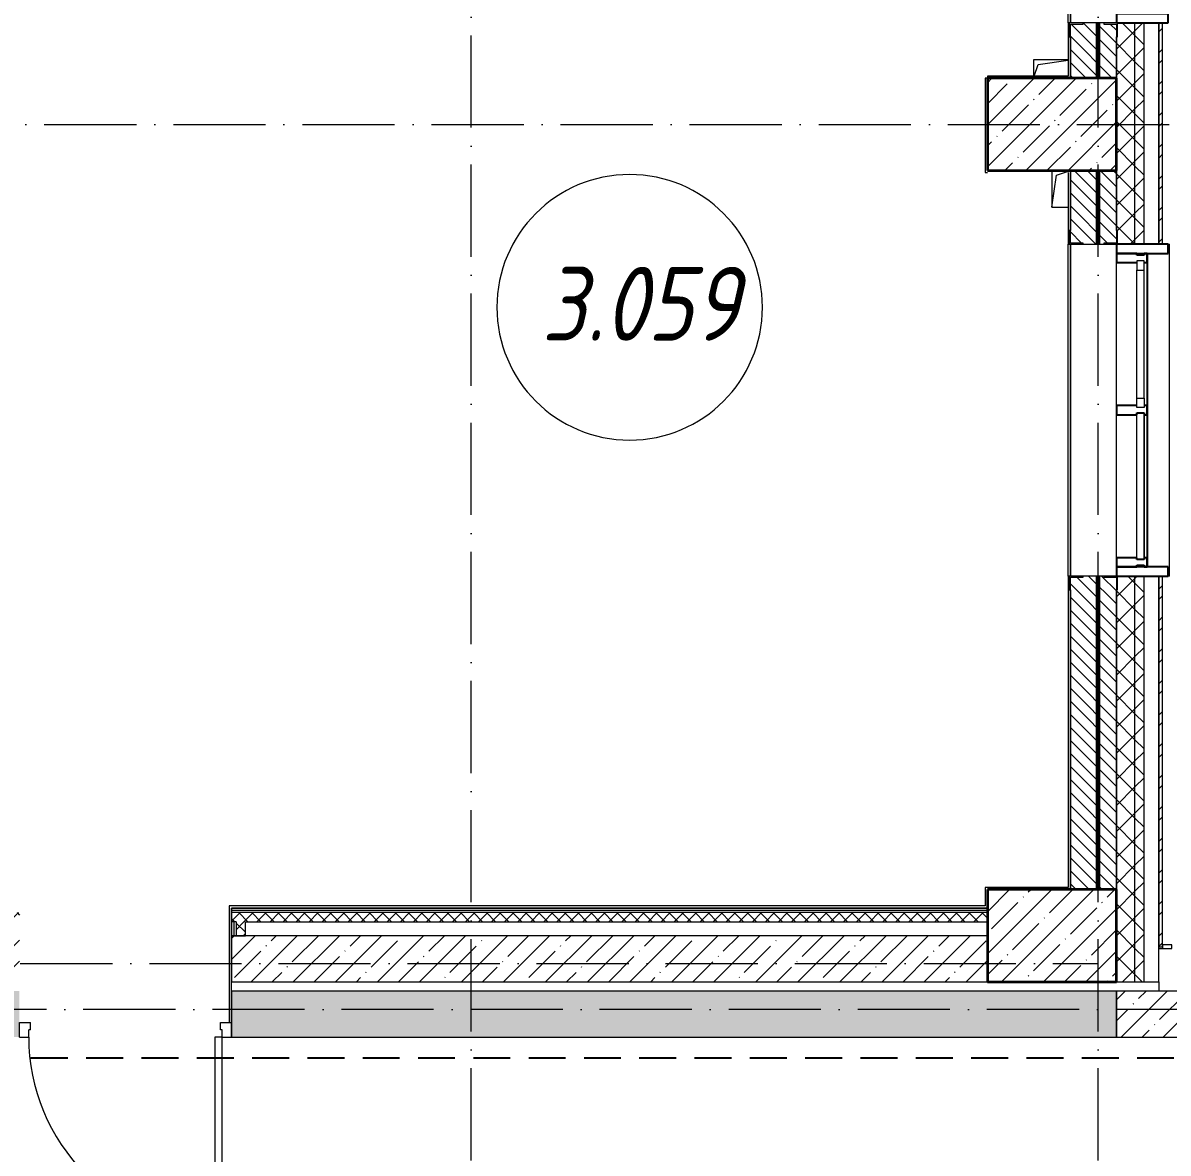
# Model space of a CAD drawing. Header units: millimetres. Extents: x -213536 to 1564669, y -45299 to 942238.
# Drawn here: x 587032 to 593244, y 435657 to 441785 of the extents above; entities that cross this region are included whole.
import ezdxf

# ---------------------------------------------------------------- set-up
doc = ezdxf.new("R2010")
doc.units = ezdxf.units.MM
for name, pattern in [('50_200_ШТРИХ_1Т_ш5_п1_п1_', [700, 500, -100, 0, -100]), ('Штрих короткий', [300, 150, -150]), ('Штриховая _2 мм - 1 мм_', [300, 200, -100])]:
    doc.linetypes.add(name, pattern=pattern)
for name, color, linetype, lineweight in [('0-1', 7, 'Continuous', 5), ('0-2', 7, 'Continuous', 9), ('2.1) ПГП окна 2.8 м', 5, 'Continuous', 30), ('3) ЖБ 4м', 3, 'Continuous', 30), ('Импосты витража', 7, 'Continuous', 9), ('Импосты витража-1', 7, 'Continuous', 25), ('Каркас_Импост', 7, 'Continuous', 13), ('Марки помещений', 7, 'Continuous', 9), ('Несущие колонны', 7, 'Continuous', 9), ('Несущие колонны-1', 7, 'Continuous', 35), ('Обобщенные модели', 7, 'Continuous', 9), ('Общие ребра', 7, 'Continuous', 9), ('Окна', 7, 'Continuous', 9), ('Оси-2', 7, '50_200_ШТРИХ_1Т_ш5_п1_п1_', 9), ('Остекление-1', 7, 'Continuous', 9), ('Открывание-1', 7, 'Continuous', 9), ('Панель', 7, 'Continuous', 13), ('Перемычка-1', 7, 'Штрих короткий', 9), ('Стены', 7, 'Continuous', 9), ('Стены-1', 7, 'Continuous', 13), ('Штриховка разреза-1', 7, 'Continuous', 9)]:
    doc.layers.add(name, color=color, linetype=linetype, lineweight=lineweight)
for name, color, linetype, lineweight, true_color in [('Каркас_Импост-2', 7, 'Continuous', 9, 0xaaaaaa), ('СТ-1_1', 7, 'Штриховая _2 мм - 1 мм_', 90, 0x888888), ('Штриховка разреза-3', 7, 'Continuous', 9, 0x0080ff)]:
    doc.layers.add(name, color=color, linetype=linetype, lineweight=lineweight, true_color=true_color)
doc.layers.get('0-2').off()
doc.styles.add('ISOCPEUR_I_2', font='isocpeui.ttf', dxfattribs={"width": 0.85, "height": 2.3})
pattern_1 = [(45, (0, 0), (-70.71068, 70.71068), []), (135, (0, 0), (-70.71068, -70.71068), [])]
pattern_2 = [(135, (0, 0), (-35.35534, -35.35534), [])]
pattern_3 = [(45, (0, 0), (-114.04925, 114.04925), []), (45, (114.05, 0), (-114.04925, 114.04925), [201.612, -40.322, 3.353, -36.97])]
pattern_4 = [(45, (0, 0), (-35.35534, 35.35534), []), (135, (0, 0), (-35.35534, -35.35534), [])]

# ---------------------------------------------------------------- blocks, each defined once
blk = doc.blocks.new('Ось 3 этаж')
at = {"layer": 'Оси-2'}
for p, q in [((453092.1, 423014.8), (453092.1, 477896.8)), ((456492.1, 423014.8), (456492.1, 477896.8)), ((428373.3, 441235.4), (459092.1, 441235.4)), ((429643.3, 436685.4), (456492.1, 436685.4)), ((536900.4, 436435.4), (428373.3, 436435.4))]:
    blk.add_line(p, q, dxfattribs=at)
blk = doc.blocks.new('BSC_Колонна _Прямоугольная - 500х700-V124-АИ2_03_План отделки стен 3-го этажа _Часть 2_')
at = {"layer": 'Несущие колонны'}
h = blk.add_hatch(dxfattribs=at)
h.set_pattern_fill('FP_114', color=256, style=0, pattern_type=2)
h.set_pattern_definition([(315, (-11600, 25550), (114.04925, 114.04925), []), (315, (-11600, 25435.95), (114.04925, 114.04925), [201.613, -40.323, 3.353, -36.97])])
h.paths.add_polyline_path([(-250, 350), (-250, -350), (250, -350), (250, 350)], flags=0)
at = {"layer": 'Несущие колонны-1'}
for p, q in [((250, 350), (-250, 350)), ((-250, 350), (-250, -350)), ((250, -350), (250, 350)), ((-250, -350), (250, -350))]:
    blk.add_line(p, q, dxfattribs=at)
blk = doc.blocks.new('BSC_Колонна _Прямоугольная - 500х700-V131-АИ2_03_План отделки стен 3-го этажа _Часть 2_')
at = {"layer": 'Несущие колонны'}
h = blk.add_hatch(dxfattribs=at)
h.set_pattern_fill('FP_121', color=256, style=0, pattern_type=2)
h.set_pattern_definition([(315, (-16000, 25550), (114.04925, 114.04925), []), (315, (-16000, 25435.95), (114.04925, 114.04925), [201.613, -40.323, 3.353, -36.97])])
h.paths.add_polyline_path([(-250, -350), (250, -350), (250, 350), (-250, 350), (-250, -215.5)], flags=0)
at = {"layer": 'Несущие колонны-1'}
for p, q in [((250, 350), (-250, 350)), ((-250, 350), (-250, -350)), ((250, -350), (250, 350)), ((-250, -350), (250, -350))]:
    blk.add_line(p, q, dxfattribs=at)
blk = doc.blocks.new('Проем_Дверь_Прямоугольный - 1800х2700h_оконные проемы-25805030-АИ2_03_План отделки стен 3-го этажа _Часть 2_')
at = {"layer": 'Перемычка-1'}
for p, q in [((900, 125), (-900, 125)), ((900, -125), (-900, -125))]:
    blk.add_line(p, q, dxfattribs=at)
blk = doc.blocks.new('Прямоугольный импост - Откос НВФ_50х280 мм-25993838-АИ2_03_План отделки стен 3-го этажа _Часть 2_')
at = {"layer": 'Импосты витража-1'}
for p, q in [((0, 130), (-50, 130)), ((-50, 130), (-50, -150)), ((0, -144), (0, 130)), ((-50, -150), (0, -150))]:
    blk.add_line(p, q, dxfattribs=at)
blk = doc.blocks.new('PNS_Панель прямоугольная2 - Нр_Стекло - 40мм-26243474-АИ2_03_План отделки стен 3-го этажа _Часть 2_')
at = {"layer": 'Каркас_Импост'}
for p, q in [((-397.5, 0), (-397.5, 40)), ((-397.5, 40), (-347.5, 40)), ((-347.5, 40), (-347.5, 0)), ((397.5, 40), (347.5, 40)), ((347.5, 40), (347.5, 0)), ((397.5, 0), (397.5, 40)), ((-347.5, 0), (-397.5, 0)), ((347.5, 0), (397.5, 0))]:
    blk.add_line(p, q, dxfattribs=at)
at = {"layer": 'Каркас_Импост-2'}
for p, q in [((-347.5, 40), (347.5, 40)), ((-347.5, 0), (347.5, 0))]:
    blk.add_line(p, q, dxfattribs=at)
blk = doc.blocks.new('Прямоугольный импост - Импост структурный с накладкой - 150мм-25647633-АИ2_03_План отделки стен 3-го этажа _Часть 2_')
at = {"layer": 'Импосты витража-1'}
for p, q in [((-25, 0), (-25, 17)), ((-25, 17), (25, 17)), ((-15, 0), (-25, 0)), ((-15, -40), (-15, 0)), ((25, 17), (25, 0)), ((-25, -150), (-25, -40)), ((-25, -40), (-15, -40)), ((25, -40), (25, -150)), ((25, -150), (-25, -150))]:
    blk.add_line(p, q, dxfattribs=at)
blk = doc.blocks.new('Прямоугольный импост - Импост структурный с накладкой - 150мм-25647642-АИ2_03_План отделки стен 3-го этажа _Часть 2_')
at = {"layer": 'Импосты витража'}
for p, q in [((27275, -100), (28050, -100)), ((27275, -267), (28050, -267))]:
    blk.add_line(p, q, dxfattribs=at)
blk = doc.blocks.new('Прямоугольный импост - Импост структурный с накладкой - 150мм-V161-АИ2_03_План отделки стен 3-го этажа _Часть 2_')
at = {"layer": 'Импосты витража-1'}
for p, q in [((-25, 0), (-25, 17)), ((-25, 17), (25, 17)), ((25, 0), (15, 0)), ((15, 0), (15, -40)), ((25, 17), (25, 0)), ((-25, -150), (-25, -40)), ((15, -40), (25, -40)), ((25, -40), (25, -150)), ((25, -150), (-25, -150))]:
    blk.add_line(p, q, dxfattribs=at)
blk = doc.blocks.new('PNS_Панель прямоугольная1 - Нр_Стекло - 40мм-25259299-АИ2_03_План отделки стен 3-го этажа _Часть 2_')
at = {"layer": 'Остекление-1'}
for p, q in [((-387.5, 40), (387.5, 40)), ((-397.5, 0), (397.5, 0)), ((387.5, 0), (-387.5, 0))]:
    blk.add_line(p, q, dxfattribs=at)
blk = doc.blocks.new('Прямоугольный импост - Импост структурный с накладкой - 150мм-25647644-АИ2_03_План отделки стен 3-го этажа _Часть 2_')
at = {"layer": 'Импосты витража-1'}
for p, q in [((-25, 0), (-25, 17)), ((-25, 17), (25, 17)), ((-15, 0), (-25, 0)), ((-15, -40), (-15, 0)), ((25, 0), (15, 0)), ((15, 0), (15, -40)), ((25, 17), (25, 0)), ((-25, -150), (-25, -40)), ((-25, -40), (-15, -40)), ((15, -40), (25, -40)), ((25, -40), (25, -150)), ((25, -150), (-25, -150))]:
    blk.add_line(p, q, dxfattribs=at)
blk = doc.blocks.new('Прямоугольный импост - Откос НВФ_50х280 мм-V169-АИ2_03_План отделки стен 3-го этажа _Часть 2_')
at = {"layer": 'Импосты витража-1'}
for p, q in [((-50, 130), (0, 130)), ((-50, -150), (-50, 130)), ((0, 130), (0, -144)), ((0, -150), (-50, -150))]:
    blk.add_line(p, q, dxfattribs=at)
blk = doc.blocks.new('Дверь_СКБ_1Ст_Внутренняя_ШЕР - СОШ_Д-17__Дв_1150x2100h_Лаборантские_ Инструментальные_EI30-26601595-АИ2_03_План отделки стен 3-го этажа _Часть 2_')
at = {"layer": 'Каркас_Импост'}
for p, q in [((-512.5, 125), (-562.5, 125)), ((-562.5, 125), (-562.5, 45)), ((-512.5, 125), (-512.5, 85)), ((587.5, 125), (537.5, 125)), ((537.5, 125), (537.5, 85)), ((587.5, 125), (587.5, 45)), ((-512.5, 85), (-502.5, 85)), ((-502.5, 85), (-502.5, 45)), ((527.5, 85), (537.5, 85)), ((527.5, 85), (527.5, 45)), ((-502.5, 45), (-562.5, 45)), ((587.5, 45), (527.5, 45))]:
    blk.add_line(p, q, dxfattribs=at)
at = {"layer": 'Открывание-1'}
blk.add_arc((-512.5, 125), 1050, 360, 90, dxfattribs=at)
at = {"layer": 'Панель'}
for p, q in [((-512.5, 1175), (-472.5, 1175)), ((-512.5, 1175), (-512.5, 125)), ((-472.5, 125), (-472.5, 1175)), ((-512.5, 125), (-472.5, 125))]:
    blk.add_line(p, q, dxfattribs=at)
blk = doc.blocks.new('Отлив_СКБ - Отлив витража_120_НВФ-31885687-АИ2_03_План отделки стен 3-го этажа _Часть 2_')
at = {"layer": 'Окна'}
for p, q in [((1750, -2), (50, -2)), ((0, -120), (0, -113)), ((0, -120), (1800, -120)), ((1800, -113), (1800, -120))]:
    blk.add_line(p, q, dxfattribs=at)
blk = doc.blocks.new('Фахверк_СКБ_Уголок - 250_2700-27497298-АИ2_03_План отделки стен 3-го этажа _Часть 2_')
at = {"layer": 'Обобщенные модели'}
for p, q in [((200, 181), (125, 181)), ((125, 181), (125, 106)), ((131, 106), (131, 175)), ((131, 175), (200, 175)), ((200, 175), (200, 181)), ((125, 106), (131, 106)), ((131, -6), (125, -6)), ((125, -6), (125, -81)), ((131, -75), (131, -6)), ((125, -81), (200, -81)), ((200, -75), (131, -75)), ((200, -81), (200, -75))]:
    blk.add_line(p, q, dxfattribs=at)
blk = doc.blocks.new('AR_Отверстие прямоугольное _в плите_ - AR_Отверстие прямоугольное _в плите_-30510803-АИ2_03_План отделки стен 3-го этажа _Часть 2_')
at = {"layer": 'Обобщенные модели'}
for p, q in [((-50, 100), (-50, -100)), ((-50, -100), (-25, 75)), ((-25, 75), (50, 100)), ((-50, -100), (38, -100))]:
    blk.add_line(p, q, dxfattribs=at)
blk = doc.blocks.new('AR_Отверстие прямоугольное _в плите_ - AR_Отверстие прямоугольное _в плите_-30510907-АИ2_03_План отделки стен 3-го этажа _Часть 2_')
at = {"layer": 'Обобщенные модели'}
for p, q in [((88, 50), (-100, 50)), ((-100, 50), (-100, -38)), ((-96, -38), (-75, 25)), ((-75, 25), (88, 48.3))]:
    blk.add_line(p, q, dxfattribs=at)
blk = doc.blocks.new('Стены 9 - Стены 4-31627981-АИ2_03_План отделки стен 3-го этажа _Часть 2_')
at = {"layer": 'Стены-1'}
for p, q in [((23850, 9731), (23800, 9731)), ((23800, 9731), (23800, 9711)), ((23800, 9711), (23850, 9711)), ((23850, 9711), (23850, 9731))]:
    blk.add_line(p, q, dxfattribs=at)
blk = doc.blocks.new('0125-Р-ОО-Ш2-АР-о_23_10_2024_rvt-1-АИ2_03_План отделки стен 3-го этажа _Часть 2_')
at = {"layer": 'Штриховка разреза-1'}
h = blk.add_hatch(dxfattribs=at)
h.set_pattern_fill('FP_81', color=256, style=0, pattern_type=2)
h.set_pattern_definition(pattern_1)
h.paths.add_polyline_path([(26000, 11350), (26000, 13550), (25906, 13550), (25906, 13475), (25900, 13475), (25900, 11350)], flags=0)
h.paths.add_polyline_path([(26000, 15350), (26000, 16550), (25906, 16550), (25906, 16475), (25900, 16475), (25900, 15425), (25906, 15425), (25906, 15350)], flags=0)
h.paths.add_polyline_path([(26000, 18350), (26000, 19550), (25900, 19550), (25900, 18425), (25906, 18425), (25906, 18350)], flags=0)
h.paths.add_polyline_path([(26000, 21350), (26000, 22550), (25906, 22550), (25906, 22475), (25900, 22475), (25900, 21425), (25906, 21425), (25906, 21350)], flags=0)
h.paths.add_polyline_path([(25900, 24350), (26000, 24350), (26000, 25550), (25906, 25550), (25906, 25475), (25900, 25475), (25900, 24850)], flags=0)
h.paths.add_polyline_path([(26000, 27350), (26000, 28550), (25900, 28550), (25900, 27425), (25906, 27425), (25906, 27350)], flags=0)
h.paths.add_polyline_path([(26000, 30350), (26000, 31550), (25906, 31550), (25906, 31475), (25900, 31475), (25900, 30425), (25906, 30425), (25906, 30350)], flags=0)
h.paths.add_polyline_path([(26000, 33350), (26000, 34550), (25900, 34550), (25900, 33425), (25906, 33425), (25906, 33350)], flags=0)
h.paths.add_polyline_path([(25906, 36350), (26000, 36350), (26000, 37550), (25906, 37550), (25906, 37475), (25900, 37475), (25900, 36425), (25906, 36425), (25906, 36356)], flags=0)
h.paths.add_polyline_path([(26000, 39350), (26000, 40550), (25900, 40550), (25900, 39425), (25906, 39425), (25906, 39350)], flags=0)
h.paths.add_polyline_path([(26000, 42350), (26000, 43600), (25906, 43600), (25906, 43525), (25900, 43525), (25900, 42425), (25906, 42425), (25906, 42350)], flags=0)
h.paths.add_polyline_path([(26000, 45400), (26000, 49550), (25900, 49550), (25900, 45400)], flags=0)
h = blk.add_hatch(dxfattribs=at)
h.set_pattern_fill('FP_81', color=256, style=0, pattern_type=2)
h.set_pattern_definition(pattern_1)
h.paths.add_polyline_path([(26050, 11350), (26050, 13550), (26000, 13550), (26000, 11350)], flags=0)
h.paths.add_polyline_path([(26000, 15350), (26050, 15350), (26050, 16550), (26000, 16550), (26000, 16189.5)], flags=0)
h.paths.add_polyline_path([(26050, 18350), (26050, 19550), (26000, 19550), (26000, 18350)], flags=0)
h.paths.add_polyline_path([(26050, 21350), (26050, 22550), (26000, 22550), (26000, 21350)], flags=0)
h.paths.add_polyline_path([(26000, 24350), (26050, 24350), (26050, 25550), (26000, 25550), (26000, 25430.1)], flags=0)
h.paths.add_polyline_path([(26050, 27350), (26050, 28550), (26000, 28550), (26000, 27350)], flags=0)
h.paths.add_polyline_path([(26050, 30350), (26050, 31550), (26000, 31550), (26000, 30350)], flags=0)
h.paths.add_polyline_path([(26050, 33350), (26050, 34550), (26000, 34550), (26000, 33350)], flags=0)
h.paths.add_polyline_path([(26000, 36350), (26050, 36350), (26050, 37550), (26000, 37550), (26000, 36518.8)], flags=0)
h.paths.add_polyline_path([(26050, 39350), (26050, 40550), (26000, 40550), (26000, 39350)], flags=0)
h.paths.add_polyline_path([(26050, 42350), (26050, 43600), (26000, 43600), (26000, 42350)], flags=0)
h.paths.add_polyline_path([(26000, 45400), (26050, 45400), (26050, 49550), (26000, 49550), (26000, 45759.4)], flags=0)
h = blk.add_hatch(dxfattribs=at)
h.set_pattern_fill('FP_80', color=256, style=0, pattern_type=2)
h.set_pattern_definition([(45, (0, 0), (-85.5366, 85.5366), []), (45, (57.02, 0), (-85.5366, 85.5366), [])])
h.paths.add_polyline_path([(26150, 11540), (26150, 13550), (26130, 13550), (26130, 11540)], flags=0)
h.paths.add_polyline_path([(26130, 15350), (26150, 15350), (26150, 16550), (26130, 16550), (26130, 16189.5)], flags=0)
h.paths.add_polyline_path([(26150, 18350), (26150, 19550), (26130, 19550), (26130, 18350)], flags=0)
h.paths.add_polyline_path([(26150, 21350), (26150, 22550), (26130, 22550), (26130, 21350)], flags=0)
h.paths.add_polyline_path([(26150, 24350), (26150, 25550), (26130, 25550), (26130, 24350)], flags=0)
h.paths.add_polyline_path([(26150, 27350), (26150, 28550), (26130, 28550), (26130, 27350)], flags=0)
h.paths.add_polyline_path([(26150, 30350), (26150, 31550), (26130, 31550), (26130, 30350)], flags=0)
h.paths.add_polyline_path([(26130, 33350), (26150, 33350), (26150, 34550), (26130, 34550), (26130, 33746.6)], flags=0)
h.paths.add_polyline_path([(26150, 36350), (26150, 37550), (26130, 37550), (26130, 36350)], flags=0)
h.paths.add_polyline_path([(26150, 39350), (26150, 40550), (26130, 40550), (26130, 39350)], flags=0)
h.paths.add_polyline_path([(26130, 42350), (26150, 42350), (26150, 43370), (26130, 43370), (26130, 42987.2)], flags=0)
h = blk.add_hatch(dxfattribs=at)
h.set_pattern_fill('FP_1', color=256, style=0, pattern_type=2)
h.set_pattern_definition(pattern_2)
h.paths.add_polyline_path([(25900, 16250), (25900, 16544), (25831, 16544), (25831, 16550), (25719, 16550), (25719, 16544), (25650, 16544), (25650, 16250), (25765.5, 16250)], flags=0)
h.paths.add_polyline_path([(25831, 18350), (25831, 18356), (25900, 18356), (25900, 19050), (25650, 19050), (25650, 18356), (25719, 18356), (25719, 18350), (25765.5, 18350)], flags=0)
h = blk.add_hatch(dxfattribs=at)
h.set_pattern_fill('FP_1', color=256, style=0, pattern_type=2)
h.set_pattern_definition(pattern_2)
h.paths.add_polyline_path([(25765.5, 11850), (25900, 11850), (25900, 13544), (25831, 13544), (25831, 13550), (25719, 13550), (25719, 13544), (25650, 13544), (25650, 11850)], flags=0)
h.paths.add_polyline_path([(25831, 15350), (25831, 15356), (25900, 15356), (25900, 15750), (25650, 15750), (25650, 15356), (25719, 15356), (25719, 15350), (25765.5, 15350)], flags=0)
h = blk.add_hatch(dxfattribs=at)
h.set_pattern_fill('FP_2', color=256, style=0, pattern_type=2)
h.set_pattern_definition(pattern_3)
h.paths.add_polyline_path([(25200, 11350), (25200, 11600), (21100, 11600), (21100, 11350), (23901.5, 11350)], flags=0)
h.paths.add_polyline_path([(19950, 11350), (19950, 11600), (12450, 11600), (12450, 11350), (16445.6, 11350)], flags=0)
h = blk.add_hatch(dxfattribs=at)
h.set_pattern_fill('FP_2', color=256, style=0, pattern_type=2)
h.set_pattern_definition(pattern_3)
h.paths.add_polyline_path([(23901.5, 11050), (25900, 11050), (25900, 11300), (21100, 11300), (21100, 11050)], flags=0)
h.paths.add_polyline_path([(19950, 11050), (19950, 11300), (11950, 11300), (11950, 11050), (16445.6, 11050)], flags=0)
h.paths.add_polyline_path([(7950, 11050), (7950, 11300), (400, 11300), (400, 11050), (5261.7, 11050)], flags=0)
h = blk.add_hatch(dxfattribs=at)
h.set_pattern_fill('FP_2', color=256, style=0, pattern_type=2)
h.set_pattern_definition(pattern_3)
h.paths.add_polyline_path([(28150, 11050), (28150, 11300), (25900, 11300), (25900, 11050), (27629.5, 11050)], flags=0)
at = {"layer": 'Штриховка разреза-3'}
h = blk.add_hatch(dxfattribs=at)
h.set_pattern_fill('FP_152', color=256, style=0, pattern_type=2)
h.set_pattern_definition(pattern_4)
h.paths.add_polyline_path([(25200, 11675), (25200, 11725), (21100, 11725), (21100, 11675), (23901.5, 11675)], flags=0)
h.paths.add_polyline_path([(19750, 11675), (19950, 11675), (19950, 11725), (19750, 11725)], flags=0)
h = blk.add_hatch(dxfattribs=at)
h.set_pattern_fill('FP_152', color=256, style=0, pattern_type=2)
h.set_pattern_definition(pattern_4)
h.paths.add_polyline_path([(21175, 11600), (21175, 11675), (21125, 11675), (21125, 11600)], flags=0)
at = {"layer": 'Общие ребра'}
for p, q in [((26000, 15350), (26000, 16550)), ((26050, 15350), (26050, 16550)), ((25900, 16475), (25900, 16250)), ((25900, 16250), (25900, 16475)), ((25900, 15750), (25900, 15425)), ((25900, 15425), (25900, 15750)), ((26000, 11350), (26000, 13550)), ((26050, 11350), (26050, 13550)), ((25900, 13475), (25900, 11850)), ((25900, 11850), (25900, 13475)), ((25200, 11737.5), (21100, 11737.5)), ((25200, 11725), (21100, 11725)), ((21112.5, 11675), (21100, 11675)), ((21125, 11675), (21112.5, 11675)), ((21112.5, 11675), (21112.5, 11600)), ((21125, 11675), (21125, 11600))]:
    blk.add_line(p, q, dxfattribs=at)
at = {"layer": 'Стены'}
for p, q in [((25650, 13550), (25650, 15350)), ((26130, 11530), (26150, 11530)), ((26130, 11350), (26130, 11300))]:
    blk.add_line(p, q, dxfattribs=at)
at = {"layer": 'Стены-1'}
for p, q in [((25831, 16550), (25719, 16550)), ((26130, 16550), (25906, 16550)), ((26130, 15350), (26130, 16550)), ((26130, 16550), (26130, 15350)), ((26150, 16550), (26130, 16550)), ((26150, 15350), (26150, 16550)), ((25650, 16475), (25650, 16250)), ((25650, 15750), (25650, 15425)), ((25719, 15350), (25831, 15350)), ((25906, 15350), (26130, 15350)), ((26130, 15350), (26150, 15350)), ((25831, 13550), (25719, 13550)), ((26130, 13550), (25906, 13550)), ((26130, 11350), (26130, 13550)), ((26130, 13550), (26130, 11540)), ((26150, 13550), (26130, 13550)), ((26150, 11540), (26150, 13550)), ((25650, 13475), (25650, 11850)), ((25200, 11750), (21100, 11750)), ((21100, 11750), (21100, 11675)), ((21100, 11675), (21100, 11600)), ((21175, 11675), (25200, 11675)), ((21175, 11600), (21175, 11675)), ((25200, 11600), (21100, 11600)), ((21100, 11600), (21100, 11350)), ((21100, 11600), (21175, 11600)), ((26130, 11540), (26150, 11540)), ((21100, 11350), (25200, 11350)), ((25900, 11350), (26130, 11350)), ((25900, 11300), (21100, 11300)), ((21100, 11300), (21100, 11050)), ((25900, 11050), (25900, 11300)), ((28150, 11300), (25900, 11300)), ((25900, 11300), (25900, 11050)), ((21100, 11050), (25900, 11050)), ((25900, 11050), (28150, 11050))]:
    blk.add_line(p, q, dxfattribs=at)
at = {"layer": '0-2'}
for name, p, rotation in [('Проем_Дверь_Прямоугольный - 1800х2700h_оконные проемы-25805030-АИ2_03_План отделки стен 3-го этажа _Часть 2_', (25775, 17450), 269.9999999999999), ('Прямоугольный импост - Откос НВФ_50х280 мм-25993838-АИ2_03_План отделки стен 3-го этажа _Часть 2_', (26050, 16550), 269.9999999999975), ('Фахверк_СКБ_Уголок - 250_2700-27497298-АИ2_03_План отделки стен 3-го этажа _Часть 2_', (25725, 16675), 269.9999999999999), ('BSC_Колонна _Прямоугольная - 500х700-V131-АИ2_03_План отделки стен 3-го этажа _Часть 2_', (25550, 16000), 89.9999999999999), ('Фахверк_СКБ_Уголок - 250_2700-27497298-АИ2_03_План отделки стен 3-го этажа _Часть 2_', (25825, 15225), 89.99999999999991), ('Проем_Дверь_Прямоугольный - 1800х2700h_оконные проемы-25805030-АИ2_03_План отделки стен 3-го этажа _Часть 2_', (25775, 14450), 269.9999999999999), ('Отлив_СКБ - Отлив витража_120_НВФ-31885687-АИ2_03_План отделки стен 3-го этажа _Часть 2_', (26067, 13550), 89.99999999999932), ('Прямоугольный импост - Импост структурный с накладкой - 150мм-25647642-АИ2_03_План отделки стен 3-го этажа _Часть 2_', (25800, -12800), 89.99999999999999), ('PNS_Панель прямоугольная2 - Нр_Стекло - 40мм-26243474-АИ2_03_План отделки стен 3-го этажа _Часть 2_', (26050, 14862.5), 89.99999999999753), ('Прямоугольный импост - Импост структурный с накладкой - 150мм-25647642-АИ2_03_План отделки стен 3-го этажа _Часть 2_', (25800, -13625), 89.99999999999999), ('PNS_Панель прямоугольная1 - Нр_Стекло - 40мм-25259299-АИ2_03_План отделки стен 3-го этажа _Часть 2_', (26050, 14037.5), 89.99999999999753), ('Фахверк_СКБ_Уголок - 250_2700-27497298-АИ2_03_План отделки стен 3-го этажа _Часть 2_', (25725, 13675), 269.9999999999999), ('Прямоугольный импост - Откос НВФ_50х280 мм-25993838-АИ2_03_План отделки стен 3-го этажа _Часть 2_', (26050, 13550), 269.9999999999975), ('BSC_Колонна _Прямоугольная - 500х700-V124-АИ2_03_План отделки стен 3-го этажа _Часть 2_', (25550, 11600), 89.9999999999999), ('Дверь_СКБ_1Ст_Внутренняя_ШЕР - СОШ_Д-17__Дв_1150x2100h_Лаборантские_ Инструментальные_EI30-26601595-АИ2_03_План отделки стен 3-го этажа _Часть 2_', (20537.5, 11175), 180)]:
    blk.add_blockref(name, p, dxfattribs=dict(at, rotation=rotation))
for name, p in [('AR_Отверстие прямоугольное _в плите_ - AR_Отверстие прямоугольное _в плите_-30510907-АИ2_03_План отделки стен 3-го этажа _Часть 2_', (25550, 16300)), ('AR_Отверстие прямоугольное _в плите_ - AR_Отверстие прямоугольное _в плите_-30510803-АИ2_03_План отделки стен 3-го этажа _Часть 2_', (25600, 15650)), ('Стены 9 - Стены 4-31627981-АИ2_03_План отделки стен 3-го этажа _Часть 2_', (2350, 1819))]:
    blk.add_blockref(name, p, dxfattribs=at)
at = {"layer": '0-2', "extrusion": (0, 0, -1), "rotation": 90.00000000000249}
for name, p in [('Прямоугольный импост - Откос НВФ_50х280 мм-V169-АИ2_03_План отделки стен 3-го этажа _Часть 2_', (-26050, 15350)), ('Прямоугольный импост - Импост структурный с накладкой - 150мм-V161-АИ2_03_План отделки стен 3-го этажа _Часть 2_', (-26050, 15275)), ('Прямоугольный импост - Импост структурный с накладкой - 150мм-25647633-АИ2_03_План отделки стен 3-го этажа _Часть 2_', (-26050, 14450)), ('Прямоугольный импост - Импост структурный с накладкой - 150мм-25647644-АИ2_03_План отделки стен 3-го этажа _Часть 2_', (-26050, 13625))]:
    blk.add_blockref(name, p, dxfattribs=at)
blk = doc.blocks.new('AI_Марка_Помещение_х1__Общий_E___ISO-2_1K_ - Номер-16210215-АИ2_03_План отделки стен 3-го этажа _Часть 2_')
at = {"layer": 'Марки помещений'}
for start, end in [(360, 180), (180, 360)]:
    blk.add_arc((0.039, 0.312), 2.4, start, end, dxfattribs=at)
blk = doc.blocks.new('3этНиз')
at = {"layer": 'СТ-1_1', "lineweight": 25}
blk.add_line((431204.1, 436173.4), (458730.1, 436173.4), dxfattribs=at)
at = {"layer": 'Стены'}
for p, q in [((456330.1, 441785.4), (456330.1, 443585.4)), ((456342.1, 443585.4), (456342.1, 441785.4)), ((456330.1, 438785.4), (456330.1, 440585.4)), ((456342.1, 440585.4), (456342.1, 438785.4))]:
    blk.add_line(p, q, dxfattribs=at)
at = {"layer": 'Стены-1'}
for p, q in [((456336.1, 441785.4), (456330.1, 441785.4)), ((456330.1, 441785.4), (456330.1, 441497.4)), ((456342.1, 441485.4), (456342.1, 441710.4)), ((455892.1, 441485.4), (455880.1, 441485.4)), ((455880.1, 441485.4), (455880.1, 440973.4)), ((456330.1, 441497.4), (455892.1, 441497.4)), ((455892.1, 441497.4), (455892.1, 441485.4)), ((455880.1, 440973.4), (455892.1, 440973.4)), ((456330.1, 440973.4), (456330.1, 440585.4)), ((456342.1, 440660.4), (456342.1, 440973.4)), ((456330.1, 440585.4), (456336.1, 440585.4)), ((456336.1, 438785.4), (456330.1, 438785.4)), ((456330.1, 438785.4), (456330.1, 437097.4)), ((456342.1, 437085.4), (456342.1, 438710.4)), ((456330.1, 437097.4), (455880.1, 437097.4)), ((455880.1, 437097.4), (455880.1, 436997.4)), ((455880.1, 436997.4), (451780.1, 436997.4)), ((451780.1, 436997.4), (451780.1, 436365.4)), ((451792.1, 436985.4), (455892.1, 436985.4)), ((451792.1, 436365.4), (451792.1, 436985.4)), ((451780.1, 436365.4), (451792.1, 436365.4))]:
    blk.add_line(p, q, dxfattribs=at)
at = {"layer": '0-1'}
blk.add_blockref('0125-Р-ОО-Ш2-АР-о_23_10_2024_rvt-1-АИ2_03_План отделки стен 3-го этажа _Часть 2_', (430692.1, 425235.4), dxfattribs=at)
at = {"layer": 'Марки помещений', "color": 3, "xscale": 300, "yscale": 300, "zscale": 99.99999999999993}
blk.add_blockref('AI_Марка_Помещение_х1__Общий_E___ISO-2_1K_ - Номер-16210215-АИ2_03_План отделки стен 3-го этажа _Часть 2_', (453940, 440149.6), dxfattribs=at)
at = {"layer": 'Марки помещений', "color": 114, "true_color": 0x139b48, "insert": (453473.8, 440462.6), "char_height": 400, "width": 785.654, "attachment_point": 1, "style": 'ISOCPEUR_I_2'}
blk.add_mtext('3.059', dxfattribs=at)

msp = doc.modelspace()

# ---------------------------------------------------------------- linework, layer by layer
at = {"layer": '2.1) ПГП окна 2.8 м', "color": 2, "lineweight": 60}
for points in [[(592863.9, 441485.4), (592863.9, 441785.4)], [(592863.9, 440585.4), (592863.9, 440985.4)], [(592863.9, 437085.4), (592863.9, 438785.4)]]:
    msp.add_lwpolyline(points, dxfattribs=at)

# ---------------------------------------------------------------- block references
at = {"color": 5, "lineweight": 30}
msp.add_blockref('Ось 3 этаж', (136371.8, 0), dxfattribs=at)
at = {"layer": '3) ЖБ 4м'}
msp.add_blockref('3этНиз', (136371.8, 0), dxfattribs=at)

# ---------------------------------------------------------------- texts
at = {"layer": 'Марки помещений', "color": 114, "true_color": 0x139b48, "insert": (589846.5, 440462.5), "char_height": 400, "width": 785.654, "attachment_point": 1, "style": 'ISOCPEUR_I_2'}
msp.add_mtext('3.059', dxfattribs=at)

doc.saveas('drawing.dxf')
